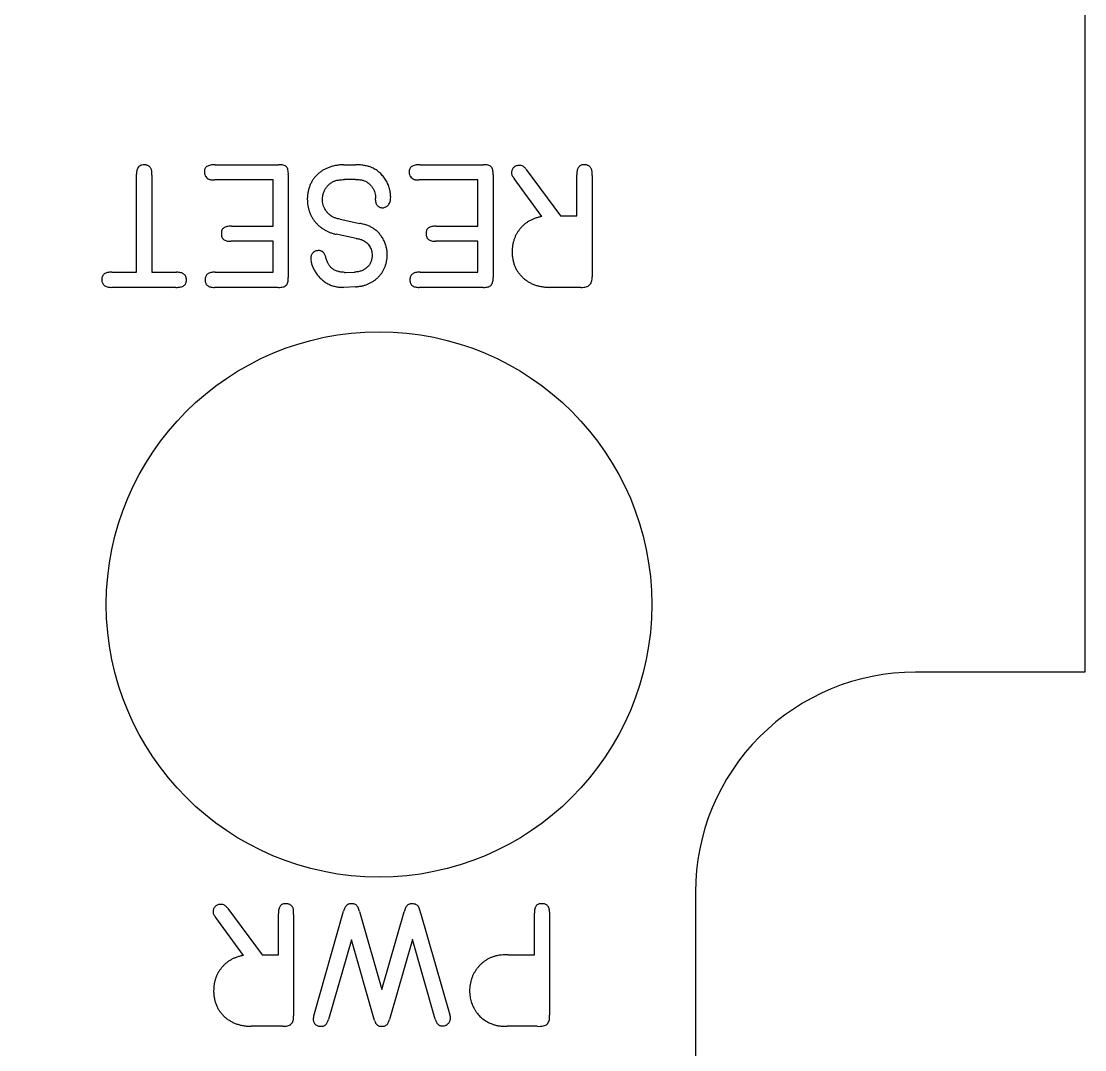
# Model space of a CAD drawing. Header units: millimetres. Extents: x -63 to 0, y -126 to 0.
# Drawn here: x -30.7 to 0, y -95.04 to -65.35 of the extents above; entities that cross this region are included whole.
import ezdxf

# ---------------------------------------------------------------- set-up
doc = ezdxf.new("R2010")
doc.units = ezdxf.units.MM
doc.layers.get('0').update_dxf_attribs({"linetype": 'CONTINUOUS'})

msp = doc.modelspace()

# ---------------------------------------------------------------- linework, layer by layer
for p, q in [((-25.1, -69.489), (-23.271, -69.489)), ((-21.395, -69.489), (-21.049, -69.489)), ((-19.189, -69.489), (-17.359, -69.489)), ((-16.121, -69.628), (-15.132, -70.966)), ((-27.371, -72.592), (-27.371, -69.758)), ((-26.934, -69.785), (-26.934, -72.592)), ((-23.43, -69.926), (-25.126, -69.926)), ((-23.43, -71.262), (-23.43, -69.926)), ((-22.992, -69.778), (-22.992, -72.745)), ((-21.054, -69.916), (-21.371, -69.916)), ((-17.518, -69.926), (-19.214, -69.926)), ((-17.518, -71.262), (-17.518, -69.926)), ((-17.081, -69.778), (-17.08, -72.745)), ((-15.673, -70.982), (-16.47, -69.886)), ((-14.661, -70.966), (-14.661, -69.776)), ((-14.223, -69.797), (-14.223, -72.722)), ((-20.479, -70.507), (-20.478, -70.464)), ((-21.499, -71.06), (-20.926, -71.182)), ((-15.132, -70.966), (-14.661, -70.966)), ((-24.632, -71.262), (-23.43, -71.262)), ((-21.033, -71.615), (-21.608, -71.497)), ((-18.72, -71.262), (-17.518, -71.262)), ((-23.43, -71.699), (-24.653, -71.699)), ((-23.43, -72.592), (-23.43, -71.699)), ((-17.518, -71.699), (-18.741, -71.699)), ((-17.518, -72.592), (-17.518, -71.699)), ((-28.084, -72.592), (-27.371, -72.592)), ((-26.934, -72.592), (-26.215, -72.591)), ((-25.1, -72.592), (-23.43, -72.592)), ((-21.37, -72.595), (-21.344, -72.595)), ((-21.344, -72.595), (-21.077, -72.589)), ((-19.189, -72.592), (-17.518, -72.592)), ((-26.242, -73.029), (-28.099, -73.029)), ((-23.282, -73.029), (-25.122, -73.029)), ((-21.392, -73.029), (-21.423, -73.029)), ((-21.049, -73.013), (-21.392, -73.029)), ((-17.37, -73.029), (-19.21, -73.029)), ((-14.545, -73.029), (-15.445, -73.029)), ((-24.738, -90.964), (-23.748, -92.302)), ((-23.277, -92.302), (-23.277, -91.112)), ((-22.84, -91.133), (-22.839, -94.058)), ((-22.257, -94.059), (-21.395, -91.04)), ((-20.938, -91.05), (-20.289, -93.306)), ((-20.289, -93.306), (-19.65, -91.06)), ((-19.171, -91.092), (-18.325, -94.034)), ((-15.887, -92.302), (-15.887, -91.101)), ((-15.45, -91.07), (-15.449, -94.044)), ((-24.289, -92.318), (-25.086, -91.222)), ((-21.166, -91.866), (-21.831, -94.171)), ((-20.501, -94.193), (-21.166, -91.866)), ((-19.411, -91.859), (-20.07, -94.166)), ((-18.751, -94.157), (-19.411, -91.859)), ((-23.748, -92.302), (-23.277, -92.302)), ((-16.642, -92.302), (-15.887, -92.302)), ((-23.161, -94.365), (-24.061, -94.365)), ((-15.803, -94.365), (-16.669, -94.365))]:
    msp.add_line(p, q)
msp.add_lwpolyline([(-62.689, -20.64), (-57.799, -20.64, 0.414214), (-51.449, -14.29), (-51.449, 0), (-11.24, 0), (-11.24, -14.29, 0.414214), (-4.89, -20.64), (0, -20.64), (0, -84.138), (-4.889, -84.138, 0.414214), (-11.239, -90.487), (-11.239, -108.095), (-52.261, -126.357), (-52.261, -109.537, 0.414214), (-58.611, -103.188), (-62.689, -103.188)], format="xyb", close=True)
msp.add_circle((-20.373, -82.185), 7.874)
for points, knots in [([(-27.349, -69.602), (-27.353, -69.611), (-27.36, -69.629), (-27.368, -69.661), (-27.371, -69.704), (-27.371, -69.738), (-27.371, -69.758)], [0, 0, 0, 0, 0.180688, 0.369676, 0.62249, 1, 1, 1, 1]), ([(-27.151, -69.489), (-27.173, -69.49), (-27.214, -69.492), (-27.271, -69.515), (-27.318, -69.552), (-27.339, -69.585), (-27.349, -69.602)], [0, 0, 0, 0, 0.2716251, 0.5137068, 0.7514045, 1, 1, 1, 1]), ([(-26.938, -69.639), (-26.942, -69.629), (-26.949, -69.607), (-26.966, -69.579), (-26.988, -69.552), (-27.016, -69.531), (-27.046, -69.512), (-27.08, -69.499), (-27.115, -69.49), (-27.139, -69.489), (-27.151, -69.489)], [0, 0, 0, 0, 0.120075, 0.238469, 0.3575, 0.484643, 0.612941, 0.740114, 0.867525, 1, 1, 1, 1]), ([(-26.934, -69.785), (-26.933, -69.765), (-26.933, -69.734), (-26.933, -69.694), (-26.935, -69.665), (-26.937, -69.648), (-26.938, -69.639)], [0, 0, 0, 0, 0.401467, 0.649783, 0.824414, 1, 1, 1, 1]), ([(-25.1, -69.489), (-25.126, -69.488), (-25.173, -69.488), (-25.239, -69.497), (-25.295, -69.513), (-25.341, -69.537), (-25.376, -69.568), (-25.401, -69.607), (-25.415, -69.653), (-25.414, -69.686), (-25.414, -69.704)], [0, 0, 0, 0, 0.17315, 0.32387, 0.453868, 0.569336, 0.672569, 0.774373, 0.880492, 1, 1, 1, 1]), ([(-22.992, -69.778), (-22.991, -69.753), (-22.989, -69.706), (-22.999, -69.641), (-23.015, -69.588), (-23.044, -69.546), (-23.086, -69.516), (-23.138, -69.497), (-23.201, -69.488), (-23.246, -69.488), (-23.271, -69.489)], [0, 0, 0, 0, 0.158944, 0.291446, 0.404705, 0.504515, 0.603966, 0.715313, 0.846477, 1, 1, 1, 1]), ([(-21.395, -69.489), (-21.433, -69.49), (-21.507, -69.494), (-21.616, -69.509), (-21.719, -69.53), (-21.816, -69.562), (-21.908, -69.602), (-21.995, -69.648), (-22.075, -69.704), (-22.15, -69.768), (-22.217, -69.839), (-22.277, -69.915), (-22.327, -69.997), (-22.367, -70.084), (-22.4, -70.177), (-22.424, -70.275), (-22.44, -70.378), (-22.442, -70.449), (-22.444, -70.485)], [0, 0, 0, 0, 0.070174, 0.1378, 0.202503, 0.265936, 0.327039, 0.387659, 0.447782, 0.508464, 0.568977, 0.627924, 0.687027, 0.746353, 0.806335, 0.868473, 0.932872, 1, 1, 1, 1]), ([(-20.606, -69.558), (-20.639, -69.548), (-20.708, -69.527), (-20.817, -69.505), (-20.932, -69.491), (-21.01, -69.489), (-21.049, -69.489)], [0, 0, 0, 0, 0.229679, 0.479398, 0.739657, 1, 1, 1, 1]), ([(-20.036, -70.427), (-20.038, -70.38), (-20.043, -70.288), (-20.075, -70.153), (-20.124, -70.024), (-20.192, -69.904), (-20.274, -69.793), (-20.372, -69.698), (-20.482, -69.617), (-20.565, -69.578), (-20.606, -69.558)], [0, 0, 0, 0, 0.127253, 0.252347, 0.376096, 0.502812, 0.62837, 0.751743, 0.874653, 1, 1, 1, 1]), ([(-19.189, -69.489), (-19.214, -69.488), (-19.261, -69.488), (-19.327, -69.497), (-19.383, -69.513), (-19.429, -69.537), (-19.465, -69.568), (-19.489, -69.607), (-19.503, -69.653), (-19.503, -69.686), (-19.502, -69.704)], [0, 0, 0, 0, 0.17315, 0.32387, 0.453868, 0.569336, 0.672569, 0.774373, 0.880492, 1, 1, 1, 1]), ([(-17.081, -69.778), (-17.08, -69.753), (-17.077, -69.706), (-17.087, -69.641), (-17.104, -69.588), (-17.133, -69.546), (-17.174, -69.516), (-17.226, -69.497), (-17.289, -69.488), (-17.335, -69.488), (-17.359, -69.489)], [0, 0, 0, 0, 0.158944, 0.291446, 0.404705, 0.504515, 0.603966, 0.715313, 0.846477, 1, 1, 1, 1]), ([(-16.324, -69.507), (-16.34, -69.508), (-16.369, -69.51), (-16.412, -69.521), (-16.45, -69.54), (-16.484, -69.565), (-16.511, -69.597), (-16.532, -69.633), (-16.545, -69.674), (-16.547, -69.702), (-16.548, -69.717)], [0, 0, 0, 0, 0.1357253, 0.2612903, 0.3841016, 0.5061058, 0.628917, 0.7478512, 0.870992, 1, 1, 1, 1]), ([(-16.121, -69.628), (-16.129, -69.617), (-16.144, -69.596), (-16.169, -69.568), (-16.193, -69.547), (-16.223, -69.524), (-16.267, -69.508), (-16.304, -69.507), (-16.324, -69.507)], [0, 0, 0, 0, 0.167856, 0.314748, 0.444139, 0.555043, 0.763862, 1, 1, 1, 1]), ([(-14.444, -69.489), (-14.462, -69.489), (-14.494, -69.489), (-14.54, -69.5), (-14.579, -69.522), (-14.61, -69.556), (-14.634, -69.597), (-14.651, -69.649), (-14.659, -69.709), (-14.66, -69.753), (-14.661, -69.776)], [0, 0, 0, 0, 0.1246465, 0.2341896, 0.3390774, 0.4442448, 0.5583593, 0.6858958, 0.8325669, 1, 1, 1, 1]), ([(-14.228, -69.649), (-14.231, -69.637), (-14.236, -69.614), (-14.254, -69.583), (-14.275, -69.554), (-14.303, -69.531), (-14.333, -69.512), (-14.368, -69.499), (-14.405, -69.49), (-14.431, -69.489), (-14.444, -69.489)], [0, 0, 0, 0, 0.123486, 0.242589, 0.362825, 0.484354, 0.610953, 0.735309, 0.865134, 1, 1, 1, 1]), ([(-14.223, -69.797), (-14.223, -69.776), (-14.222, -69.741), (-14.223, -69.698), (-14.224, -69.67), (-14.227, -69.655), (-14.228, -69.649)], [0, 0, 0, 0, 0.4280276, 0.6975385, 0.8636843, 1, 1, 1, 1]), ([(-25.414, -69.704), (-25.411, -69.728), (-25.406, -69.773), (-25.377, -69.834), (-25.331, -69.882), (-25.291, -69.9), (-25.27, -69.91)], [0, 0, 0, 0, 0.2695111, 0.5096169, 0.7443194, 1, 1, 1, 1]), ([(-25.27, -69.91), (-25.262, -69.913), (-25.245, -69.92), (-25.215, -69.924), (-25.176, -69.925), (-25.145, -69.925), (-25.126, -69.926)], [0, 0, 0, 0, 0.185114, 0.367125, 0.615123, 1, 1, 1, 1]), ([(-22.006, -70.49), (-22.005, -70.457), (-22.001, -70.393), (-21.977, -70.301), (-21.941, -70.214), (-21.89, -70.135), (-21.829, -70.065), (-21.759, -70.008), (-21.68, -69.963), (-21.623, -69.946), (-21.594, -69.937)], [0, 0, 0, 0, 0.1313693, 0.2588373, 0.3840382, 0.5119751, 0.6378248, 0.7581887, 0.8781396, 1, 1, 1, 1]), ([(-21.594, -69.937), (-21.578, -69.935), (-21.542, -69.928), (-21.484, -69.923), (-21.426, -69.917), (-21.388, -69.916), (-21.371, -69.916)], [0, 0, 0, 0, 0.212682, 0.493091, 0.776251, 1, 1, 1, 1]), ([(-21.054, -69.916), (-21.032, -69.916), (-20.99, -69.916), (-20.932, -69.92), (-20.881, -69.926), (-20.85, -69.934), (-20.836, -69.937)], [0, 0, 0, 0, 0.3046897, 0.5682597, 0.8018294, 1, 1, 1, 1]), ([(-20.836, -69.937), (-20.812, -69.946), (-20.762, -69.965), (-20.694, -70.007), (-20.634, -70.06), (-20.579, -70.122), (-20.534, -70.19), (-20.501, -70.263), (-20.48, -70.339), (-20.476, -70.39), (-20.474, -70.416)], [0, 0, 0, 0, 0.123948, 0.246904, 0.372712, 0.502718, 0.632605, 0.757367, 0.878576, 1, 1, 1, 1]), ([(-19.502, -69.704), (-19.5, -69.728), (-19.494, -69.773), (-19.466, -69.834), (-19.419, -69.882), (-19.379, -69.9), (-19.358, -69.91)], [0, 0, 0, 0, 0.2695111, 0.5096169, 0.7443194, 1, 1, 1, 1]), ([(-19.358, -69.91), (-19.35, -69.913), (-19.333, -69.92), (-19.304, -69.924), (-19.264, -69.925), (-19.233, -69.925), (-19.214, -69.926)], [0, 0, 0, 0, 0.185114, 0.367125, 0.615123, 1, 1, 1, 1]), ([(-16.548, -69.717), (-16.547, -69.729), (-16.546, -69.753), (-16.536, -69.79), (-16.517, -69.826), (-16.499, -69.848), (-16.49, -69.86)], [0, 0, 0, 0, 0.226314, 0.465329, 0.719634, 1, 1, 1, 1]), ([(-16.49, -69.86), (-16.485, -69.864), (-16.478, -69.872), (-16.472, -69.882), (-16.47, -69.886)], [0, 0, 0, 0, 0.617839, 1, 1, 1, 1]), ([(-22.444, -70.485), (-22.443, -70.517), (-22.441, -70.579), (-22.429, -70.669), (-22.41, -70.757), (-22.386, -70.841), (-22.353, -70.921), (-22.315, -70.998), (-22.268, -71.071), (-22.216, -71.141), (-22.157, -71.205), (-22.094, -71.265), (-22.025, -71.318), (-21.951, -71.366), (-21.872, -71.407), (-21.789, -71.444), (-21.7, -71.474), (-21.639, -71.489), (-21.608, -71.497)], [0, 0, 0, 0, 0.065995, 0.130262, 0.192676, 0.254053, 0.314151, 0.374557, 0.435265, 0.49621, 0.557413, 0.618187, 0.679031, 0.740776, 0.803132, 0.866769, 0.932378, 1, 1, 1, 1]), ([(-21.699, -71.001), (-21.721, -70.988), (-21.766, -70.963), (-21.826, -70.915), (-21.877, -70.857), (-21.923, -70.793), (-21.958, -70.722), (-21.986, -70.648), (-22.002, -70.57), (-22.005, -70.517), (-22.006, -70.49)], [0, 0, 0, 0, 0.12257, 0.244174, 0.366966, 0.493233, 0.620313, 0.746003, 0.871694, 1, 1, 1, 1]), ([(-20.479, -70.507), (-20.478, -70.522), (-20.475, -70.552), (-20.465, -70.595), (-20.446, -70.634), (-20.42, -70.667), (-20.389, -70.694), (-20.355, -70.715), (-20.315, -70.727), (-20.287, -70.729), (-20.273, -70.73)], [0, 0, 0, 0, 0.138166, 0.267374, 0.391592, 0.514994, 0.635999, 0.752353, 0.874042, 1, 1, 1, 1]), ([(-20.474, -70.416), (-20.474, -70.421), (-20.475, -70.437), (-20.477, -70.453), (-20.478, -70.464)], [0, 0, 0, 0, 0.3373115, 1, 1, 1, 1]), ([(-20.273, -70.73), (-20.256, -70.729), (-20.222, -70.726), (-20.176, -70.71), (-20.134, -70.683), (-20.099, -70.647), (-20.072, -70.601), (-20.051, -70.549), (-20.038, -70.49), (-20.037, -70.449), (-20.036, -70.427)], [0, 0, 0, 0, 0.1189093, 0.2326063, 0.3427592, 0.4591397, 0.5812346, 0.7104329, 0.8475937, 1, 1, 1, 1]), ([(-21.499, -71.06), (-21.52, -71.056), (-21.558, -71.047), (-21.613, -71.034), (-21.659, -71.019), (-21.687, -71.007), (-21.699, -71.001)], [0, 0, 0, 0, 0.302411, 0.568123, 0.800631, 1, 1, 1, 1]), ([(-20.525, -71.336), (-20.551, -71.319), (-20.606, -71.284), (-20.701, -71.242), (-20.809, -71.208), (-20.886, -71.191), (-20.926, -71.182)], [0, 0, 0, 0, 0.2160272, 0.4521657, 0.7134274, 1, 1, 1, 1]), ([(-15.673, -70.982), (-15.705, -70.989), (-15.768, -71.002), (-15.859, -71.03), (-15.944, -71.064), (-16.026, -71.103), (-16.101, -71.151), (-16.172, -71.204), (-16.238, -71.264), (-16.297, -71.33), (-16.351, -71.401), (-16.399, -71.475), (-16.439, -71.555), (-16.473, -71.638), (-16.498, -71.725), (-16.517, -71.816), (-16.529, -71.911), (-16.531, -71.976), (-16.532, -72.009)], [0, 0, 0, 0, 0.066714, 0.131686, 0.194568, 0.256276, 0.316622, 0.377186, 0.437587, 0.498732, 0.559614, 0.620242, 0.681007, 0.741738, 0.803735, 0.867258, 0.932516, 1, 1, 1, 1]), ([(-24.632, -71.262), (-24.656, -71.262), (-24.7, -71.262), (-24.761, -71.271), (-24.813, -71.287), (-24.856, -71.31), (-24.889, -71.342), (-24.912, -71.381), (-24.925, -71.427), (-24.925, -71.46), (-24.925, -71.478)], [0, 0, 0, 0, 0.1685109, 0.3150534, 0.4420722, 0.5553611, 0.6604088, 0.7648302, 0.8751713, 1, 1, 1, 1]), ([(-24.925, -71.478), (-24.924, -71.495), (-24.924, -71.529), (-24.911, -71.576), (-24.89, -71.616), (-24.859, -71.648), (-24.819, -71.672), (-24.771, -71.689), (-24.715, -71.699), (-24.674, -71.699), (-24.653, -71.699)], [0, 0, 0, 0, 0.131762, 0.248301, 0.356631, 0.464506, 0.57666, 0.700281, 0.839761, 1, 1, 1, 1]), ([(-20.134, -72.092), (-20.136, -72.054), (-20.139, -71.979), (-20.16, -71.869), (-20.193, -71.762), (-20.238, -71.659), (-20.295, -71.563), (-20.362, -71.477), (-20.437, -71.399), (-20.495, -71.357), (-20.525, -71.336)], [0, 0, 0, 0, 0.127451, 0.254033, 0.379918, 0.507431, 0.633941, 0.756921, 0.878241, 1, 1, 1, 1]), ([(-18.72, -71.262), (-18.744, -71.262), (-18.788, -71.262), (-18.85, -71.271), (-18.902, -71.287), (-18.945, -71.31), (-18.977, -71.342), (-19, -71.381), (-19.013, -71.427), (-19.013, -71.46), (-19.013, -71.478)], [0, 0, 0, 0, 0.1685109, 0.3150534, 0.4420722, 0.5553611, 0.6604088, 0.7648302, 0.8751713, 1, 1, 1, 1]), ([(-19.013, -71.478), (-19.013, -71.495), (-19.012, -71.529), (-18.999, -71.576), (-18.978, -71.616), (-18.947, -71.648), (-18.907, -71.672), (-18.859, -71.689), (-18.803, -71.699), (-18.763, -71.699), (-18.741, -71.699)], [0, 0, 0, 0, 0.131762, 0.248301, 0.356631, 0.464506, 0.57666, 0.700281, 0.839761, 1, 1, 1, 1]), ([(-21.033, -71.615), (-21.014, -71.619), (-20.978, -71.626), (-20.928, -71.637), (-20.885, -71.65), (-20.858, -71.659), (-20.846, -71.663)], [0, 0, 0, 0, 0.302919, 0.569251, 0.801778, 1, 1, 1, 1]), ([(-20.846, -71.663), (-20.827, -71.673), (-20.787, -71.693), (-20.734, -71.733), (-20.687, -71.781), (-20.646, -71.835), (-20.614, -71.896), (-20.591, -71.962), (-20.575, -72.03), (-20.573, -72.078), (-20.572, -72.102)], [0, 0, 0, 0, 0.121612, 0.242447, 0.362945, 0.488851, 0.614853, 0.740468, 0.867254, 1, 1, 1, 1]), ([(-22.126, -71.968), (-22.141, -71.969), (-22.171, -71.971), (-22.214, -71.983), (-22.251, -72.004), (-22.284, -72.032), (-22.311, -72.066), (-22.329, -72.106), (-22.341, -72.15), (-22.343, -72.182), (-22.344, -72.198)], [0, 0, 0, 0, 0.13088, 0.253124, 0.37161, 0.491676, 0.612369, 0.734709, 0.86264, 1, 1, 1, 1]), ([(-21.913, -72.15), (-21.917, -72.135), (-21.926, -72.106), (-21.945, -72.067), (-21.967, -72.035), (-21.992, -72.008), (-22.021, -71.988), (-22.053, -71.974), (-22.089, -71.967), (-22.113, -71.968), (-22.126, -71.968)], [0, 0, 0, 0, 0.154021, 0.293256, 0.417897, 0.536847, 0.646879, 0.75929, 0.876961, 1, 1, 1, 1]), ([(-20.572, -72.102), (-20.574, -72.136), (-20.578, -72.201), (-20.606, -72.294), (-20.649, -72.378), (-20.712, -72.448), (-20.786, -72.508), (-20.873, -72.551), (-20.971, -72.58), (-21.041, -72.586), (-21.077, -72.589)], [0, 0, 0, 0, 0.129699, 0.250963, 0.369076, 0.488549, 0.609183, 0.731673, 0.861054, 1, 1, 1, 1]), ([(-21.049, -73.013), (-21.016, -73.01), (-20.952, -73.004), (-20.858, -72.987), (-20.769, -72.963), (-20.685, -72.932), (-20.605, -72.894), (-20.53, -72.847), (-20.459, -72.795), (-20.395, -72.735), (-20.335, -72.67), (-20.283, -72.599), (-20.239, -72.525), (-20.202, -72.446), (-20.174, -72.363), (-20.152, -72.277), (-20.139, -72.186), (-20.136, -72.123), (-20.134, -72.092)], [0, 0, 0, 0, 0.068381, 0.134233, 0.198524, 0.260693, 0.321999, 0.383071, 0.443897, 0.505669, 0.56708, 0.627587, 0.687368, 0.747729, 0.80835, 0.870166, 0.934001, 1, 1, 1, 1]), ([(-16.532, -72.009), (-16.53, -72.046), (-16.527, -72.119), (-16.511, -72.225), (-16.487, -72.326), (-16.453, -72.421), (-16.411, -72.51), (-16.358, -72.594), (-16.297, -72.672), (-16.227, -72.744), (-16.15, -72.81), (-16.067, -72.867), (-15.977, -72.916), (-15.882, -72.956), (-15.781, -72.988), (-15.674, -73.009), (-15.561, -73.025), (-15.484, -73.027), (-15.445, -73.029)], [0, 0, 0, 0, 0.066973, 0.130798, 0.192516, 0.252737, 0.311919, 0.370508, 0.42962, 0.489933, 0.550435, 0.610788, 0.671641, 0.733202, 0.796041, 0.861499, 0.929372, 1, 1, 1, 1]), ([(-22.344, -72.198), (-22.342, -72.226), (-22.338, -72.286), (-22.311, -72.378), (-22.274, -72.474), (-22.239, -72.536), (-22.221, -72.568)], [0, 0, 0, 0, 0.214499, 0.459554, 0.724968, 1, 1, 1, 1]), ([(-21.37, -72.595), (-21.406, -72.593), (-21.473, -72.591), (-21.569, -72.569), (-21.654, -72.534), (-21.729, -72.485), (-21.792, -72.42), (-21.845, -72.343), (-21.886, -72.251), (-21.904, -72.185), (-21.913, -72.15)], [0, 0, 0, 0, 0.136644, 0.262932, 0.380987, 0.495106, 0.610496, 0.730734, 0.859322, 1, 1, 1, 1]), ([(-28.084, -72.592), (-28.107, -72.592), (-28.15, -72.593), (-28.21, -72.602), (-28.262, -72.617), (-28.304, -72.641), (-28.337, -72.671), (-28.36, -72.709), (-28.375, -72.754), (-28.376, -72.786), (-28.376, -72.802)], [0, 0, 0, 0, 0.168067, 0.313873, 0.443459, 0.557405, 0.664641, 0.767971, 0.878026, 1, 1, 1, 1]), ([(-25.933, -72.818), (-25.934, -72.801), (-25.935, -72.767), (-25.95, -72.72), (-25.971, -72.679), (-26.004, -72.648), (-26.044, -72.621), (-26.094, -72.604), (-26.152, -72.593), (-26.193, -72.592), (-26.215, -72.591)], [0, 0, 0, 0, 0.1293666, 0.2445831, 0.3532548, 0.4615568, 0.5750188, 0.7002888, 0.84096, 1, 1, 1, 1]), ([(-25.1, -72.592), (-25.124, -72.592), (-25.167, -72.592), (-25.228, -72.602), (-25.28, -72.618), (-25.322, -72.643), (-25.356, -72.675), (-25.378, -72.715), (-25.392, -72.762), (-25.392, -72.795), (-25.393, -72.813)], [0, 0, 0, 0, 0.165475, 0.309871, 0.436909, 0.551529, 0.656124, 0.761672, 0.873792, 1, 1, 1, 1]), ([(-23.282, -73.029), (-23.257, -73.029), (-23.21, -73.029), (-23.145, -73.02), (-23.092, -73.001), (-23.05, -72.972), (-23.02, -72.931), (-23.002, -72.878), (-22.991, -72.815), (-22.991, -72.769), (-22.992, -72.745)], [0, 0, 0, 0, 0.158509, 0.290837, 0.404817, 0.504314, 0.603454, 0.715941, 0.846957, 1, 1, 1, 1]), ([(-22.221, -72.568), (-22.198, -72.603), (-22.154, -72.673), (-22.072, -72.765), (-21.98, -72.845), (-21.879, -72.911), (-21.772, -72.963), (-21.659, -73.001), (-21.542, -73.024), (-21.463, -73.027), (-21.423, -73.029)], [0, 0, 0, 0, 0.1310027, 0.257622, 0.3820659, 0.5070941, 0.6312717, 0.7533868, 0.8752802, 1, 1, 1, 1]), ([(-19.189, -72.592), (-19.212, -72.592), (-19.256, -72.592), (-19.316, -72.602), (-19.368, -72.618), (-19.411, -72.643), (-19.444, -72.675), (-19.467, -72.715), (-19.48, -72.762), (-19.481, -72.795), (-19.481, -72.813)], [0, 0, 0, 0, 0.165475, 0.309871, 0.436909, 0.551529, 0.656124, 0.761672, 0.873792, 1, 1, 1, 1]), ([(-17.37, -73.029), (-17.345, -73.029), (-17.298, -73.029), (-17.233, -73.02), (-17.18, -73.001), (-17.138, -72.972), (-17.108, -72.931), (-17.09, -72.878), (-17.079, -72.815), (-17.08, -72.769), (-17.08, -72.745)], [0, 0, 0, 0, 0.158509, 0.290837, 0.404817, 0.504314, 0.603454, 0.715941, 0.846957, 1, 1, 1, 1]), ([(-14.545, -73.029), (-14.518, -73.029), (-14.468, -73.03), (-14.398, -73.018), (-14.339, -72.995), (-14.291, -72.962), (-14.255, -72.916), (-14.232, -72.86), (-14.221, -72.794), (-14.222, -72.747), (-14.223, -72.722)], [0, 0, 0, 0, 0.15384, 0.286948, 0.403942, 0.512601, 0.619501, 0.731605, 0.857209, 1, 1, 1, 1]), ([(-28.376, -72.802), (-28.375, -72.82), (-28.374, -72.854), (-28.359, -72.9), (-28.338, -72.941), (-28.306, -72.973), (-28.266, -72.999), (-28.218, -73.016), (-28.161, -73.027), (-28.121, -73.028), (-28.099, -73.029)], [0, 0, 0, 0, 0.1308293, 0.2473485, 0.357249, 0.465448, 0.5775822, 0.7024959, 0.8410474, 1, 1, 1, 1]), ([(-26.242, -73.029), (-26.217, -73.029), (-26.171, -73.028), (-26.107, -73.018), (-26.053, -73.003), (-26.007, -72.98), (-25.973, -72.95), (-25.948, -72.912), (-25.935, -72.867), (-25.934, -72.835), (-25.933, -72.818)], [0, 0, 0, 0, 0.174047, 0.323777, 0.455577, 0.569309, 0.675346, 0.776885, 0.882429, 1, 1, 1, 1]), ([(-25.393, -72.813), (-25.392, -72.83), (-25.392, -72.863), (-25.379, -72.908), (-25.358, -72.947), (-25.327, -72.978), (-25.288, -73.003), (-25.24, -73.018), (-25.184, -73.028), (-25.143, -73.029), (-25.122, -73.029)], [0, 0, 0, 0, 0.1297537, 0.2442039, 0.3523585, 0.4576237, 0.5713532, 0.6960696, 0.8375093, 1, 1, 1, 1]), ([(-19.481, -72.813), (-19.481, -72.83), (-19.48, -72.863), (-19.467, -72.908), (-19.447, -72.947), (-19.416, -72.978), (-19.376, -73.003), (-19.328, -73.018), (-19.272, -73.028), (-19.231, -73.029), (-19.21, -73.029)], [0, 0, 0, 0, 0.1297537, 0.2442039, 0.3523585, 0.4576237, 0.5713532, 0.6960696, 0.8375093, 1, 1, 1, 1]), ([(-24.94, -90.843), (-24.956, -90.844), (-24.985, -90.846), (-25.028, -90.857), (-25.066, -90.876), (-25.1, -90.901), (-25.127, -90.933), (-25.148, -90.969), (-25.162, -91.01), (-25.163, -91.038), (-25.164, -91.053)], [0, 0, 0, 0, 0.1357253, 0.2612903, 0.3841016, 0.5061058, 0.628917, 0.7478512, 0.870992, 1, 1, 1, 1]), ([(-24.738, -90.964), (-24.746, -90.953), (-24.761, -90.932), (-24.786, -90.904), (-24.809, -90.883), (-24.839, -90.86), (-24.884, -90.844), (-24.921, -90.843), (-24.94, -90.843)], [0, 0, 0, 0, 0.167856, 0.314748, 0.444139, 0.555043, 0.763862, 1, 1, 1, 1]), ([(-23.06, -90.825), (-23.078, -90.825), (-23.11, -90.825), (-23.156, -90.836), (-23.195, -90.858), (-23.226, -90.892), (-23.25, -90.933), (-23.267, -90.985), (-23.275, -91.045), (-23.276, -91.089), (-23.277, -91.112)], [0, 0, 0, 0, 0.124646, 0.23419, 0.339077, 0.444245, 0.558359, 0.685896, 0.832567, 1, 1, 1, 1]), ([(-22.844, -90.985), (-22.847, -90.973), (-22.853, -90.95), (-22.87, -90.919), (-22.891, -90.89), (-22.919, -90.867), (-22.95, -90.848), (-22.985, -90.835), (-23.022, -90.826), (-23.047, -90.825), (-23.06, -90.825)], [0, 0, 0, 0, 0.123486, 0.242589, 0.362825, 0.484354, 0.610953, 0.735309, 0.865134, 1, 1, 1, 1]), ([(-21.171, -90.825), (-21.184, -90.825), (-21.209, -90.825), (-21.246, -90.833), (-21.279, -90.85), (-21.309, -90.873), (-21.335, -90.905), (-21.359, -90.943), (-21.378, -90.989), (-21.389, -91.023), (-21.395, -91.04)], [0, 0, 0, 0, 0.11387, 0.221498, 0.328353, 0.438525, 0.557987, 0.689932, 0.836649, 1, 1, 1, 1]), ([(-20.938, -91.05), (-20.944, -91.029), (-20.955, -90.991), (-20.975, -90.939), (-20.998, -90.899), (-21.022, -90.867), (-21.052, -90.846), (-21.087, -90.832), (-21.128, -90.825), (-21.156, -90.825), (-21.171, -90.825)], [0, 0, 0, 0, 0.180259, 0.332361, 0.460411, 0.565014, 0.659734, 0.761134, 0.874082, 1, 1, 1, 1]), ([(-19.41, -90.825), (-19.425, -90.825), (-19.452, -90.825), (-19.491, -90.835), (-19.527, -90.85), (-19.558, -90.874), (-19.585, -90.907), (-19.61, -90.949), (-19.632, -91.001), (-19.643, -91.039), (-19.65, -91.06)], [0, 0, 0, 0, 0.117328, 0.224905, 0.326022, 0.428963, 0.541745, 0.671271, 0.824012, 1, 1, 1, 1]), ([(-19.219, -90.932), (-19.229, -90.917), (-19.25, -90.886), (-19.296, -90.853), (-19.35, -90.83), (-19.389, -90.827), (-19.41, -90.825)], [0, 0, 0, 0, 0.246471, 0.481493, 0.728398, 1, 1, 1, 1]), ([(-15.671, -90.825), (-15.689, -90.825), (-15.723, -90.825), (-15.77, -90.837), (-15.809, -90.856), (-15.84, -90.886), (-15.862, -90.926), (-15.878, -90.974), (-15.885, -91.034), (-15.886, -91.077), (-15.887, -91.101)], [0, 0, 0, 0, 0.134158, 0.249005, 0.352783, 0.451535, 0.558004, 0.683286, 0.828158, 1, 1, 1, 1]), ([(-15.45, -91.07), (-15.451, -91.05), (-15.452, -91.013), (-15.463, -90.962), (-15.48, -90.919), (-15.506, -90.884), (-15.537, -90.856), (-15.576, -90.836), (-15.621, -90.826), (-15.654, -90.825), (-15.671, -90.825)], [0, 0, 0, 0, 0.154019, 0.29141, 0.412809, 0.523599, 0.631833, 0.743852, 0.865353, 1, 1, 1, 1]), ([(-25.164, -91.053), (-25.164, -91.065), (-25.162, -91.089), (-25.152, -91.126), (-25.133, -91.162), (-25.116, -91.184), (-25.106, -91.196)], [0, 0, 0, 0, 0.226314, 0.465329, 0.719634, 1, 1, 1, 1]), ([(-22.84, -91.133), (-22.839, -91.112), (-22.838, -91.077), (-22.839, -91.034), (-22.84, -91.006), (-22.843, -90.991), (-22.844, -90.985)], [0, 0, 0, 0, 0.428028, 0.697539, 0.863684, 1, 1, 1, 1]), ([(-19.171, -91.092), (-19.175, -91.078), (-19.182, -91.053), (-19.192, -91.019), (-19.201, -90.993), (-19.208, -90.97), (-19.213, -90.951), (-19.217, -90.938), (-19.219, -90.932)], [0, 0, 0, 0, 0.263824, 0.475218, 0.639868, 0.75064, 0.89937, 1, 1, 1, 1]), ([(-25.106, -91.196), (-25.102, -91.2), (-25.094, -91.208), (-25.088, -91.218), (-25.086, -91.222)], [0, 0, 0, 0, 0.617839, 1, 1, 1, 1]), ([(-24.289, -92.318), (-24.321, -92.325), (-24.384, -92.338), (-24.475, -92.366), (-24.561, -92.4), (-24.642, -92.439), (-24.717, -92.487), (-24.788, -92.54), (-24.854, -92.6), (-24.913, -92.666), (-24.967, -92.737), (-25.016, -92.811), (-25.055, -92.891), (-25.089, -92.974), (-25.114, -93.061), (-25.133, -93.152), (-25.145, -93.247), (-25.147, -93.312), (-25.148, -93.345)], [0, 0, 0, 0, 0.066714, 0.131686, 0.194568, 0.256276, 0.316622, 0.377186, 0.437587, 0.498732, 0.559614, 0.620242, 0.681007, 0.741738, 0.803735, 0.867258, 0.932516, 1, 1, 1, 1]), ([(-16.976, -92.328), (-17.005, -92.336), (-17.061, -92.351), (-17.142, -92.381), (-17.219, -92.417), (-17.292, -92.46), (-17.36, -92.509), (-17.424, -92.563), (-17.484, -92.623), (-17.539, -92.689), (-17.589, -92.76), (-17.633, -92.833), (-17.671, -92.91), (-17.702, -92.99), (-17.726, -93.074), (-17.743, -93.16), (-17.755, -93.25), (-17.757, -93.311), (-17.758, -93.342)], [0, 0, 0, 0, 0.063812, 0.126203, 0.18775, 0.248413, 0.308698, 0.369177, 0.430621, 0.493096, 0.555841, 0.617552, 0.679581, 0.741648, 0.804235, 0.867923, 0.933075, 1, 1, 1, 1]), ([(-16.642, -92.302), (-16.678, -92.302), (-16.742, -92.302), (-16.83, -92.306), (-16.906, -92.313), (-16.953, -92.323), (-16.976, -92.328)], [0, 0, 0, 0, 0.31851, 0.568702, 0.787734, 1, 1, 1, 1]), ([(-25.148, -93.345), (-25.146, -93.382), (-25.143, -93.455), (-25.128, -93.561), (-25.103, -93.662), (-25.069, -93.757), (-25.027, -93.846), (-24.975, -93.93), (-24.913, -94.008), (-24.843, -94.08), (-24.767, -94.146), (-24.683, -94.203), (-24.593, -94.252), (-24.498, -94.292), (-24.397, -94.324), (-24.29, -94.345), (-24.178, -94.361), (-24.1, -94.363), (-24.061, -94.365)], [0, 0, 0, 0, 0.066973, 0.130798, 0.192516, 0.252737, 0.311919, 0.370508, 0.42962, 0.489933, 0.550435, 0.610788, 0.671641, 0.733202, 0.796041, 0.861499, 0.929372, 1, 1, 1, 1]), ([(-17.758, -93.342), (-17.758, -93.369), (-17.757, -93.423), (-17.747, -93.503), (-17.734, -93.581), (-17.713, -93.656), (-17.689, -93.729), (-17.657, -93.799), (-17.622, -93.868), (-17.58, -93.933), (-17.535, -93.994), (-17.485, -94.052), (-17.431, -94.105), (-17.373, -94.153), (-17.311, -94.198), (-17.244, -94.237), (-17.174, -94.273), (-17.125, -94.292), (-17.1, -94.302)], [0, 0, 0, 0, 0.066387, 0.13068, 0.194288, 0.256552, 0.318704, 0.380335, 0.4419, 0.504337, 0.566835, 0.627495, 0.688435, 0.749641, 0.810544, 0.872535, 0.935755, 1, 1, 1, 1]), ([(-23.161, -94.365), (-23.134, -94.365), (-23.084, -94.366), (-23.014, -94.354), (-22.955, -94.331), (-22.907, -94.298), (-22.871, -94.252), (-22.848, -94.196), (-22.837, -94.13), (-22.838, -94.083), (-22.839, -94.058)], [0, 0, 0, 0, 0.15384, 0.286948, 0.403942, 0.512601, 0.619501, 0.731605, 0.857209, 1, 1, 1, 1]), ([(-22.257, -94.059), (-22.259, -94.067), (-22.262, -94.086), (-22.267, -94.115), (-22.271, -94.142), (-22.273, -94.159), (-22.273, -94.165)], [0, 0, 0, 0, 0.2429396, 0.5396326, 0.8211003, 1, 1, 1, 1]), ([(-22.273, -94.165), (-22.272, -94.179), (-22.27, -94.207), (-22.257, -94.246), (-22.238, -94.281), (-22.21, -94.31), (-22.178, -94.334), (-22.14, -94.352), (-22.099, -94.362), (-22.069, -94.364), (-22.054, -94.365)], [0, 0, 0, 0, 0.128967, 0.25134, 0.369304, 0.48973, 0.613296, 0.734263, 0.864299, 1, 1, 1, 1]), ([(-22.054, -94.365), (-22.041, -94.365), (-22.015, -94.364), (-21.978, -94.357), (-21.944, -94.342), (-21.914, -94.321), (-21.887, -94.292), (-21.865, -94.258), (-21.846, -94.217), (-21.836, -94.186), (-21.831, -94.171)], [0, 0, 0, 0, 0.1239412, 0.2383878, 0.3503541, 0.4633292, 0.5812666, 0.7067768, 0.8463466, 1, 1, 1, 1]), ([(-20.501, -94.193), (-20.497, -94.207), (-20.488, -94.234), (-20.472, -94.271), (-20.451, -94.301), (-20.427, -94.327), (-20.399, -94.345), (-20.369, -94.359), (-20.334, -94.365), (-20.311, -94.365), (-20.299, -94.365)], [0, 0, 0, 0, 0.151751, 0.291055, 0.416198, 0.533741, 0.645703, 0.757945, 0.873337, 1, 1, 1, 1]), ([(-20.299, -94.365), (-20.284, -94.365), (-20.256, -94.364), (-20.217, -94.358), (-20.183, -94.345), (-20.153, -94.325), (-20.128, -94.298), (-20.107, -94.262), (-20.086, -94.218), (-20.075, -94.184), (-20.07, -94.166)], [0, 0, 0, 0, 0.131213, 0.24809, 0.356608, 0.456146, 0.563561, 0.685491, 0.832674, 1, 1, 1, 1]), ([(-18.751, -94.157), (-18.746, -94.173), (-18.737, -94.203), (-18.718, -94.244), (-18.696, -94.279), (-18.671, -94.308), (-18.641, -94.329), (-18.608, -94.345), (-18.571, -94.354), (-18.545, -94.354), (-18.532, -94.354)], [0, 0, 0, 0, 0.155018, 0.294183, 0.418932, 0.537521, 0.649023, 0.762457, 0.877917, 1, 1, 1, 1]), ([(-18.532, -94.354), (-18.517, -94.353), (-18.488, -94.35), (-18.445, -94.338), (-18.408, -94.316), (-18.374, -94.289), (-18.347, -94.255), (-18.325, -94.217), (-18.313, -94.175), (-18.31, -94.145), (-18.309, -94.13)], [0, 0, 0, 0, 0.128589, 0.252555, 0.373774, 0.498907, 0.62404, 0.74526, 0.869225, 1, 1, 1, 1]), ([(-18.309, -94.13), (-18.309, -94.123), (-18.309, -94.11), (-18.311, -94.089), (-18.316, -94.064), (-18.322, -94.045), (-18.325, -94.034)], [0, 0, 0, 0, 0.213858, 0.404481, 0.646641, 1, 1, 1, 1]), ([(-15.803, -94.365), (-15.771, -94.366), (-15.713, -94.366), (-15.633, -94.356), (-15.568, -94.336), (-15.517, -94.305), (-15.483, -94.257), (-15.46, -94.198), (-15.448, -94.125), (-15.449, -94.072), (-15.449, -94.044)], [0, 0, 0, 0, 0.166366, 0.305006, 0.421258, 0.519485, 0.61456, 0.722085, 0.849158, 1, 1, 1, 1]), ([(-17.1, -94.302), (-17.068, -94.312), (-17.004, -94.333), (-16.902, -94.354), (-16.79, -94.363), (-16.712, -94.364), (-16.669, -94.365)], [0, 0, 0, 0, 0.233429, 0.4612018, 0.7082461, 1, 1, 1, 1])]:
    msp.add_open_spline(points, degree=3, knots=knots)

doc.saveas('drawing.dxf')
